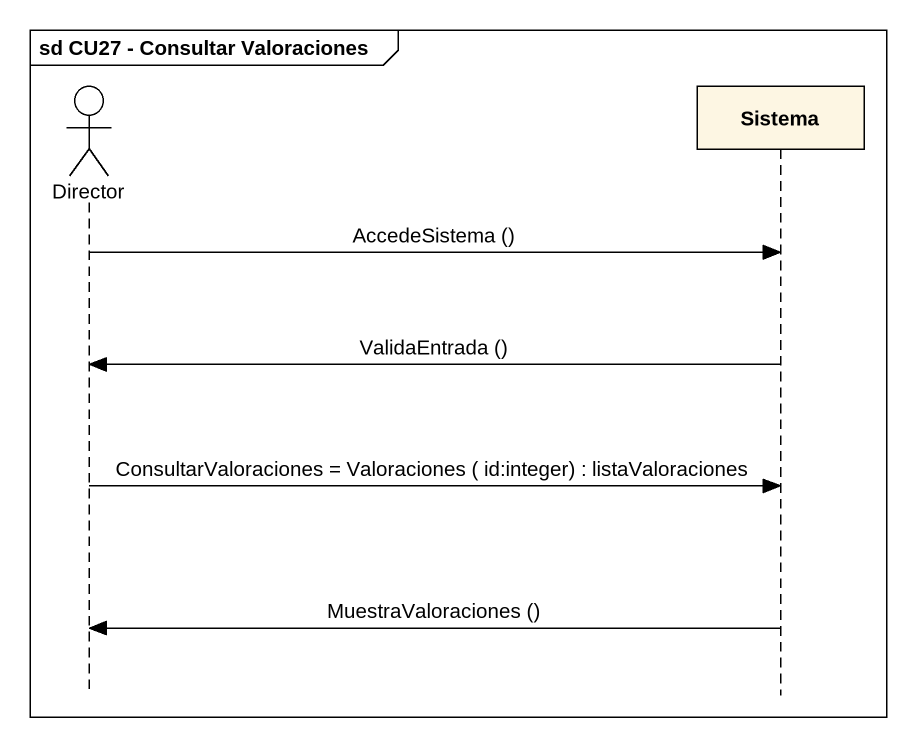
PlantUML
@startuml
mainframe sd CU27 - Consultar Valoraciones
hide footbox
actor Director
participant Sistema

Director -> Sistema : AccedeSistema ()
Sistema -> Director : ValidaEntrada ()
Director -> Sistema : ConsultarValoraciones = Valoraciones ( id:integer) : listaValoraciones
Sistema -> Director : MuestraValoraciones ()
@enduml
